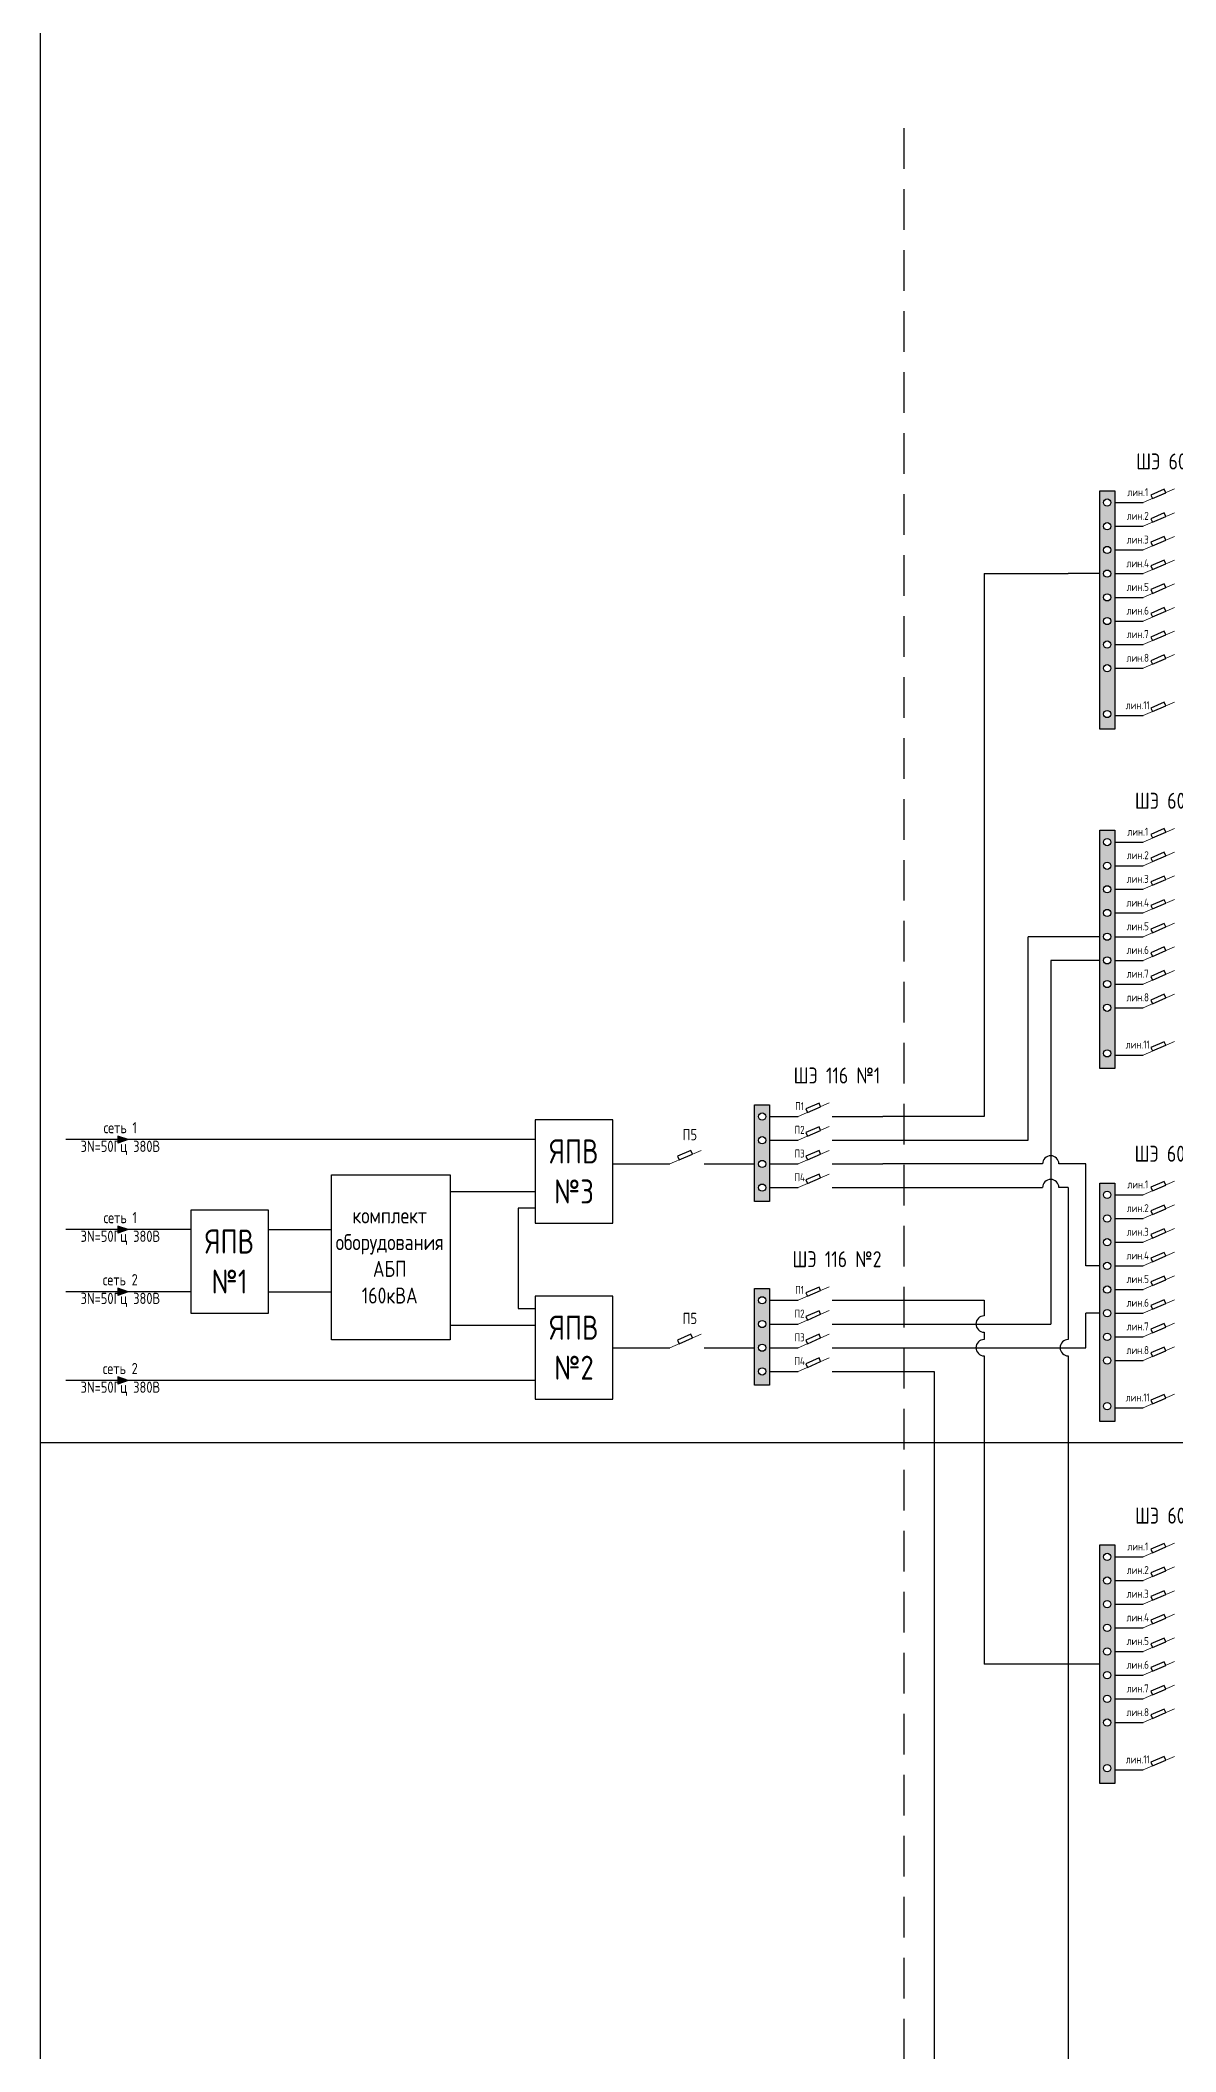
# Model space of a CAD drawing. Header units: millimetres. Extents: x 467 to 777, y 582 to 887.
# Drawn here: x 467.3 to 538.3, y 645.1 to 770.8 of the extents above; entities that cross this region are included whole.
import ezdxf

# ---------------------------------------------------------------- set-up
doc = ezdxf.new("R2010")
doc.units = ezdxf.units.MM
doc.header["$LTSCALE"] = 0.1
doc.linetypes.add('DASHEDX2', pattern=[38.1, 25.4, -12.7])
doc.layers.add('Уровень1', color=7, linetype='Continuous', plot=False)

msp = doc.modelspace()

# ---------------------------------------------------------------- hatches: boundary and pattern name
h = msp.add_hatch(color=256)
h.paths.add_polyline_path([(534.5, 742.61), (533.57, 742.61), (533.57, 727.71), (534.5, 727.71)])
h.paths.add_polyline_path([(534.26, 733, -1), (533.81, 733, -1)], flags=16)
h.paths.add_polyline_path([(533.81, 734.47, -1), (534.26, 734.47, -1)], flags=16)
h.paths.add_polyline_path([(534.26, 731.52, -1), (533.81, 731.52, -1)], flags=16)
h.paths.add_polyline_path([(533.81, 735.95, -1), (534.26, 735.95, -1)], flags=16)
h.paths.add_polyline_path([(533.81, 737.43, -1), (534.26, 737.43, -1)], flags=16)
h.paths.add_polyline_path([(534.26, 728.66, -1), (533.81, 728.66, -1)], flags=16)
h.paths.add_polyline_path([(533.81, 738.91, -1), (534.26, 738.91, -1)], flags=16)
h.paths.add_polyline_path([(533.81, 740.39, -1), (534.26, 740.39, -1)], flags=16)
h.paths.add_polyline_path([(533.81, 741.87, -1), (534.26, 741.87, -1)], flags=16)
h = msp.add_hatch(color=256)
h.paths.add_polyline_path([(534.5, 721.41), (533.57, 721.41), (533.57, 706.51), (534.5, 706.51)])
h.paths.add_polyline_path([(534.26, 711.79, -1), (533.81, 711.79, -1)], flags=16)
h.paths.add_polyline_path([(533.81, 713.27, -1), (534.26, 713.27, -1)], flags=16)
h.paths.add_polyline_path([(534.26, 710.31, -1), (533.81, 710.31, -1)], flags=16)
h.paths.add_polyline_path([(533.81, 714.75, -1), (534.26, 714.75, -1)], flags=16)
h.paths.add_polyline_path([(533.81, 716.23, -1), (534.26, 716.23, -1)], flags=16)
h.paths.add_polyline_path([(534.26, 707.46, -1), (533.81, 707.46, -1)], flags=16)
h.paths.add_polyline_path([(533.81, 717.71, -1), (534.26, 717.71, -1)], flags=16)
h.paths.add_polyline_path([(533.81, 719.18, -1), (534.26, 719.18, -1)], flags=16)
h.paths.add_polyline_path([(533.81, 720.66, -1), (534.26, 720.66, -1)], flags=16)
h = msp.add_hatch(color=256)
h.paths.add_polyline_path([(512.92, 704.25), (511.99, 704.25), (511.99, 698.21), (512.92, 698.21)])
h.paths.add_polyline_path([(512.23, 703.51, -1), (512.69, 703.51, -1)], flags=16)
h.paths.add_polyline_path([(512.69, 702.03, -1), (512.23, 702.03, -1)], flags=16)
h.paths.add_polyline_path([(512.69, 700.55, -1), (512.23, 700.55, -1)], flags=16)
h.paths.add_polyline_path([(512.69, 699.07, -1), (512.23, 699.07, -1)], flags=16)
h = msp.add_hatch(color=256)
h.paths.add_polyline_path([(472.19, 702.29), (472.19, 702.07), (472.84, 702.07)])
h.paths.add_polyline_path([(472.84, 702.07), (472.19, 702.07), (472.19, 701.85)])
h = msp.add_hatch(color=256)
h.paths.add_polyline_path([(534.5, 699.36), (533.57, 699.36), (533.57, 684.46), (534.5, 684.46)])
h.paths.add_polyline_path([(534.26, 689.75, -1), (533.81, 689.75, -1)], flags=16)
h.paths.add_polyline_path([(533.81, 691.23, -1), (534.26, 691.23, -1)], flags=16)
h.paths.add_polyline_path([(534.26, 688.27, -1), (533.81, 688.27, -1)], flags=16)
h.paths.add_polyline_path([(533.81, 692.7, -1), (534.26, 692.7, -1)], flags=16)
h.paths.add_polyline_path([(533.81, 694.18, -1), (534.26, 694.18, -1)], flags=16)
h.paths.add_polyline_path([(534.26, 685.42, -1), (533.81, 685.42, -1)], flags=16)
h.paths.add_polyline_path([(533.81, 695.66, -1), (534.26, 695.66, -1)], flags=16)
h.paths.add_polyline_path([(533.81, 697.14, -1), (534.26, 697.14, -1)], flags=16)
h.paths.add_polyline_path([(533.81, 698.62, -1), (534.26, 698.62, -1)], flags=16)
h = msp.add_hatch(color=256)
h.paths.add_polyline_path([(472.19, 696.67), (472.19, 696.45), (472.84, 696.45)])
h.paths.add_polyline_path([(472.84, 696.45), (472.19, 696.45), (472.19, 696.23)])
h = msp.add_hatch(color=256)
h.paths.add_polyline_path([(472.19, 692.78), (472.19, 692.56), (472.84, 692.56)])
h.paths.add_polyline_path([(472.84, 692.56), (472.19, 692.56), (472.19, 692.34)])
h = msp.add_hatch(color=256)
h.paths.add_polyline_path([(512.92, 692.77), (511.99, 692.77), (511.99, 686.73), (512.92, 686.73)])
h.paths.add_polyline_path([(512.69, 692.03, -1), (512.23, 692.03, -1)], flags=16)
h.paths.add_polyline_path([(512.69, 690.55, -1), (512.23, 690.55, -1)], flags=16)
h.paths.add_polyline_path([(512.69, 689.07, -1), (512.23, 689.07, -1)], flags=16)
h.paths.add_polyline_path([(512.69, 687.59, -1), (512.23, 687.59, -1)], flags=16)
h = msp.add_hatch(color=256)
h.paths.add_polyline_path([(472.19, 687.24), (472.19, 687.02), (472.84, 687.02)])
h.paths.add_polyline_path([(472.84, 687.02), (472.19, 687.02), (472.19, 686.8)])
h = msp.add_hatch(color=256)
h.paths.add_polyline_path([(534.5, 676.75), (533.57, 676.75), (533.57, 661.85), (534.5, 661.85)])
h.paths.add_polyline_path([(534.26, 667.13, -1), (533.81, 667.13, -1)], flags=16)
h.paths.add_polyline_path([(533.81, 668.61, -1), (534.26, 668.61, -1)], flags=16)
h.paths.add_polyline_path([(534.26, 665.65, -1), (533.81, 665.65, -1)], flags=16)
h.paths.add_polyline_path([(533.81, 670.09, -1), (534.26, 670.09, -1)], flags=16)
h.paths.add_polyline_path([(533.81, 671.57, -1), (534.26, 671.57, -1)], flags=16)
h.paths.add_polyline_path([(534.26, 662.8, -1), (533.81, 662.8, -1)], flags=16)
h.paths.add_polyline_path([(533.81, 673.05, -1), (534.26, 673.05, -1)], flags=16)
h.paths.add_polyline_path([(533.81, 674.52, -1), (534.26, 674.52, -1)], flags=16)
h.paths.add_polyline_path([(533.81, 676, -1), (534.26, 676, -1)], flags=16)

# ---------------------------------------------------------------- linework, layer by layer
at = {"linetype": 'DASHEDX2'}
msp.add_line((521.31, 765.26), (521.31, 590.14), dxfattribs=at)
for p, q in [((534.5, 741.87), (536.28, 741.87)), ((534.5, 740.39), (536.28, 740.39)), ((534.5, 738.91), (536.28, 738.91)), ((526.34, 737.43), (531.6, 737.43)), ((526.34, 737.43), (526.34, 703.51)), ((533.57, 737.43), (531.6, 737.43)), ((534.5, 737.43), (536.28, 737.43)), ((534.5, 735.95), (536.28, 735.95)), ((534.5, 734.47), (536.28, 734.47)), ((534.5, 733), (536.28, 733)), ((534.5, 731.52), (536.28, 731.52)), ((534.5, 728.56), (536.28, 728.56)), ((534.5, 720.66), (536.28, 720.66)), ((534.5, 719.18), (536.28, 719.18)), ((534.5, 717.71), (536.28, 717.71)), ((534.5, 716.23), (536.28, 716.23)), ((533.57, 714.75), (529.1, 714.75)), ((529.1, 702.03), (529.1, 714.75)), ((534.5, 714.75), (536.28, 714.75)), ((533.57, 713.27), (530.5, 713.27)), ((530.5, 713.27), (530.5, 690.55)), ((534.5, 713.27), (536.28, 713.27)), ((534.5, 711.79), (536.28, 711.79)), ((534.5, 710.31), (536.28, 710.31)), ((534.5, 707.35), (536.28, 707.35)), ((512.92, 703.51), (514.71, 703.51)), ((516.84, 703.51), (520, 703.51)), ((526.34, 703.51), (520, 703.51)), ((498.28, 702.07), (468.93, 702.07)), ((472.84, 702.07), (472.19, 702.29)), ((472.19, 702.29), (472.19, 701.85)), ((472.84, 702.07), (472.19, 701.85)), ((512.92, 702.03), (514.71, 702.03)), ((516.84, 702.03), (529.1, 702.03)), ((503.13, 700.55), (506.7, 700.55)), ((508.83, 700.55), (511.99, 700.55)), ((512.92, 700.55), (514.71, 700.55)), ((516.84, 700.55), (520, 700.55)), ((529.99, 700.55), (520, 700.55)), ((532.7, 700.55), (531.01, 700.55)), ((532.7, 694.18), (532.7, 700.55)), ((492.97, 698.83), (498.28, 698.83)), ((512.92, 699.07), (514.71, 699.07)), ((516.84, 699.07), (529.99, 699.07)), ((531.6, 699.07), (531.01, 699.07)), ((531.6, 699.07), (531.6, 689.58)), ((498.28, 697.79), (497.22, 697.79)), ((497.22, 697.79), (497.22, 691.51)), ((534.5, 698.62), (536.28, 698.62)), ((476.74, 696.45), (468.93, 696.45)), ((472.84, 696.45), (472.19, 696.67)), ((472.19, 696.67), (472.19, 696.23)), ((472.84, 696.45), (472.19, 696.23)), ((481.6, 696.45), (485.54, 696.45)), ((534.5, 697.14), (536.28, 697.14)), ((534.5, 695.66), (536.28, 695.66)), ((533.57, 694.18), (532.7, 694.18)), ((534.5, 694.18), (536.28, 694.18)), ((476.74, 692.56), (468.93, 692.56)), ((472.84, 692.56), (472.19, 692.78)), ((472.19, 692.78), (472.19, 692.34)), ((472.84, 692.56), (472.19, 692.34)), ((481.6, 692.56), (485.54, 692.56)), ((534.5, 692.7), (536.28, 692.7)), ((497.22, 691.51), (498.28, 691.51)), ((512.92, 692.03), (514.71, 692.03)), ((516.84, 692.03), (520, 692.03)), ((520, 692.03), (526.34, 692.03)), ((526.34, 692.03), (526.34, 691.06)), ((533.57, 691.23), (532.7, 691.23)), ((532.7, 689.07), (532.7, 691.23)), ((534.5, 691.23), (536.28, 691.23)), ((492.97, 690.47), (498.28, 690.47)), ((512.92, 690.55), (514.71, 690.55)), ((516.84, 690.55), (530.5, 690.55)), ((526.34, 690.04), (526.34, 689.58)), ((503.13, 689.07), (506.7, 689.07)), ((508.83, 689.07), (511.99, 689.07)), ((512.92, 689.07), (514.71, 689.07)), ((516.84, 689.07), (532.7, 689.07)), ((534.5, 689.75), (536.28, 689.75)), ((512.92, 687.59), (514.71, 687.59)), ((516.84, 687.59), (523.21, 687.59)), ((523.21, 687.59), (523.21, 609.42)), ((526.34, 688.56), (526.34, 669.3)), ((531.6, 688.56), (531.6, 607.94)), ((534.5, 688.27), (536.28, 688.27)), ((498.28, 687.02), (468.93, 687.02)), ((472.84, 687.02), (472.19, 687.24)), ((472.19, 687.24), (472.19, 686.8)), ((472.84, 687.02), (472.19, 686.8)), ((534.5, 685.31), (536.28, 685.31)), ((534.5, 676), (536.28, 676)), ((534.5, 674.52), (536.28, 674.52)), ((534.5, 673.05), (536.28, 673.05)), ((534.5, 671.57), (536.28, 671.57)), ((534.5, 670.09), (536.28, 670.09)), ((533.57, 669.3), (526.34, 669.3)), ((534.5, 668.61), (536.28, 668.61)), ((534.5, 667.13), (536.28, 667.13)), ((534.5, 665.65), (536.28, 665.65)), ((534.5, 662.69), (536.28, 662.69))]:
    msp.add_line(p, q)
at = {"lineweight": 15}
for p, q in [((536.28, 741.87), (538.23, 742.72)), ((536.28, 740.39), (538.23, 741.24)), ((536.28, 738.91), (538.23, 739.76)), ((536.28, 737.43), (538.23, 738.28)), ((536.28, 735.95), (538.23, 736.8)), ((536.28, 734.47), (538.23, 735.32)), ((536.28, 733), (538.23, 733.84)), ((536.28, 731.52), (538.23, 732.37)), ((536.28, 728.56), (538.23, 729.41)), ((536.28, 720.66), (538.23, 721.51)), ((536.28, 719.18), (538.23, 720.03)), ((536.28, 717.71), (538.23, 718.55)), ((536.28, 716.23), (538.23, 717.08)), ((536.28, 714.75), (538.23, 715.6)), ((536.28, 713.27), (538.23, 714.12)), ((536.28, 711.79), (538.23, 712.64)), ((536.28, 710.31), (538.23, 711.16)), ((536.28, 707.35), (538.23, 708.2)), ((514.71, 703.51), (516.66, 704.36)), ((514.71, 702.03), (516.66, 702.88)), ((506.7, 700.55), (508.65, 701.4)), ((514.71, 700.55), (516.66, 701.4)), ((514.71, 699.07), (516.66, 699.92)), ((536.28, 698.62), (538.23, 699.47)), ((536.28, 697.14), (538.23, 697.99)), ((536.28, 695.66), (538.23, 696.51)), ((536.28, 694.18), (538.23, 695.03)), ((514.71, 692.03), (516.66, 692.88)), ((536.28, 692.7), (538.23, 693.55)), ((514.71, 690.55), (516.66, 691.4)), ((536.28, 691.23), (538.23, 692.07)), ((536.28, 689.75), (538.23, 690.6)), ((506.7, 689.07), (508.65, 689.92)), ((514.71, 689.07), (516.66, 689.92)), ((536.28, 688.27), (538.23, 689.12)), ((514.71, 687.59), (516.66, 688.44)), ((536.28, 685.31), (538.23, 686.16)), ((536.28, 676), (538.23, 676.85)), ((536.28, 674.52), (538.23, 675.37)), ((536.28, 673.05), (538.23, 673.89)), ((536.28, 671.57), (538.23, 672.42)), ((536.28, 670.09), (538.23, 670.94)), ((536.28, 668.61), (538.23, 669.46)), ((536.28, 667.13), (538.23, 667.98)), ((536.28, 665.65), (538.23, 666.5)), ((536.28, 662.69), (538.23, 663.54))]:
    msp.add_line(p, q, dxfattribs=at)
for points in [[(533.57, 742.61), (534.5, 742.61), (534.5, 727.71), (533.57, 727.71)], [(536.86, 742.12), (537.69, 742.48), (537.59, 742.7), (536.76, 742.34)], [(536.86, 740.64), (537.69, 741), (537.59, 741.23), (536.76, 740.86)], [(536.86, 739.16), (537.69, 739.52), (537.59, 739.75), (536.76, 739.39)], [(536.86, 737.68), (537.69, 738.04), (537.59, 738.27), (536.76, 737.91)], [(536.86, 736.2), (537.69, 736.57), (537.59, 736.79), (536.76, 736.43)], [(536.86, 734.73), (537.69, 735.09), (537.59, 735.31), (536.76, 734.95)], [(536.86, 733.25), (537.69, 733.61), (537.59, 733.83), (536.76, 733.47)], [(536.86, 731.77), (537.69, 732.13), (537.59, 732.35), (536.76, 731.99)], [(536.86, 728.81), (537.69, 729.17), (537.59, 729.4), (536.76, 729.03)], [(533.57, 721.41), (534.5, 721.41), (534.5, 706.51), (533.57, 706.51)], [(536.86, 720.92), (537.69, 721.28), (537.59, 721.5), (536.76, 721.14)], [(536.86, 719.44), (537.69, 719.8), (537.59, 720.02), (536.76, 719.66)], [(536.86, 717.96), (537.69, 718.32), (537.59, 718.54), (536.76, 718.18)], [(536.86, 716.48), (537.69, 716.84), (537.59, 717.06), (536.76, 716.7)], [(536.86, 715), (537.69, 715.36), (537.59, 715.58), (536.76, 715.22)], [(536.86, 713.52), (537.69, 713.88), (537.59, 714.11), (536.76, 713.74)], [(536.86, 712.04), (537.69, 712.4), (537.59, 712.63), (536.76, 712.27)], [(536.86, 710.56), (537.69, 710.93), (537.59, 711.15), (536.76, 710.79)], [(536.86, 707.61), (537.69, 707.97), (537.59, 708.19), (536.76, 707.83)], [(511.99, 704.25), (512.92, 704.25), (512.92, 698.21), (511.99, 698.21)], [(515.29, 703.76), (516.12, 704.12), (516.02, 704.35), (515.19, 703.99)], [(503.13, 703.3), (498.28, 703.3), (498.28, 696.86), (503.13, 696.86)], [(515.29, 702.28), (516.12, 702.64), (516.02, 702.87), (515.19, 702.51)], [(507.28, 700.8), (508.11, 701.17), (508.01, 701.39), (507.18, 701.03)], [(515.29, 700.8), (516.12, 701.17), (516.02, 701.39), (515.19, 701.03)], [(485.54, 699.87), (492.97, 699.87), (492.97, 689.56), (485.54, 689.56)], [(515.29, 699.33), (516.12, 699.69), (516.02, 699.91), (515.19, 699.55)], [(533.57, 699.36), (534.5, 699.36), (534.5, 684.46), (533.57, 684.46)], [(536.86, 698.87), (537.69, 699.23), (537.59, 699.46), (536.76, 699.1)], [(481.6, 697.67), (476.74, 697.67), (476.74, 691.23), (481.6, 691.23)], [(536.86, 697.39), (537.69, 697.75), (537.59, 697.98), (536.76, 697.62)], [(536.86, 695.91), (537.69, 696.28), (537.59, 696.5), (536.76, 696.14)], [(536.86, 694.44), (537.69, 694.8), (537.59, 695.02), (536.76, 694.66)], [(511.99, 692.77), (512.92, 692.77), (512.92, 686.73), (511.99, 686.73)], [(515.29, 692.28), (516.12, 692.64), (516.02, 692.86), (515.19, 692.5)], [(536.86, 692.96), (537.69, 693.32), (537.59, 693.54), (536.76, 693.18)], [(503.13, 692.29), (498.28, 692.29), (498.28, 685.85), (503.13, 685.85)], [(515.29, 690.8), (516.12, 691.16), (516.02, 691.38), (515.19, 691.02)], [(536.86, 691.48), (537.69, 691.84), (537.59, 692.06), (536.76, 691.7)], [(536.86, 690), (537.69, 690.36), (537.59, 690.58), (536.76, 690.22)], [(507.28, 689.32), (508.11, 689.68), (508.01, 689.91), (507.18, 689.54)], [(515.29, 689.32), (516.12, 689.68), (516.02, 689.91), (515.19, 689.54)], [(536.86, 688.52), (537.69, 688.88), (537.59, 689.1), (536.76, 688.74)], [(515.29, 687.84), (516.12, 688.2), (516.02, 688.43), (515.19, 688.07)], [(536.86, 685.56), (537.69, 685.92), (537.59, 686.15), (536.76, 685.79)], [(533.57, 676.75), (534.5, 676.75), (534.5, 661.85), (533.57, 661.85)], [(536.86, 676.26), (537.69, 676.62), (537.59, 676.84), (536.76, 676.48)], [(536.86, 674.78), (537.69, 675.14), (537.59, 675.36), (536.76, 675)], [(536.86, 673.3), (537.69, 673.66), (537.59, 673.88), (536.76, 673.52)], [(536.86, 671.82), (537.69, 672.18), (537.59, 672.4), (536.76, 672.04)], [(536.86, 670.34), (537.69, 670.7), (537.59, 670.92), (536.76, 670.56)], [(536.86, 668.86), (537.69, 669.22), (537.59, 669.45), (536.76, 669.08)], [(536.86, 667.38), (537.69, 667.74), (537.59, 667.97), (536.76, 667.61)], [(536.86, 665.9), (537.69, 666.27), (537.59, 666.49), (536.76, 666.13)], [(536.86, 662.95), (537.69, 663.31), (537.59, 663.53), (536.76, 663.17)]]:
    msp.add_lwpolyline(points, close=True)
for centre in [(534.03, 741.87), (534.03, 740.39), (534.03, 738.91), (534.03, 737.43), (534.03, 735.95), (534.03, 734.47), (534.03, 733), (534.03, 731.52), (534.03, 728.66), (534.03, 720.66), (534.03, 719.18), (534.03, 717.71), (534.03, 716.23), (534.03, 714.75), (534.03, 713.27), (534.03, 711.79), (534.03, 710.31), (534.03, 707.46), (512.46, 703.51), (512.46, 702.03), (512.46, 700.55), (512.46, 699.07), (534.03, 698.62), (534.03, 697.14), (534.03, 695.66), (534.03, 694.18), (534.03, 692.7), (512.46, 692.03), (534.03, 691.23), (512.46, 690.55), (534.03, 689.75), (512.46, 689.07), (512.46, 687.59), (534.03, 688.27), (534.03, 685.42), (534.03, 676), (534.03, 674.52), (534.03, 673.05), (534.03, 671.57), (534.03, 670.09), (534.03, 668.61), (534.03, 667.13), (534.03, 665.65), (534.03, 662.8)]:
    msp.add_circle(centre, 0.226)
for centre, start, end in [((530.5, 700.55), 0, 180), ((530.5, 699.07), 0, 180), ((526.34, 690.55), 90, 270), ((526.34, 689.07), 90, 270), ((531.6, 689.07), 90, 270)]:
    msp.add_arc(centre, 0.511, start, end)
at = {"layer": 'Уровень1'}
msp.add_line((653.25, 683.13), (467.33, 683.13), dxfattribs=at)
msp.add_lwpolyline([(467.33, 581.59), (653.25, 581.59), (653.25, 784.66), (467.33, 784.66)], close=True, dxfattribs=at)

# ---------------------------------------------------------------- texts
at = {"attachment_point": 5}
for s, insert, char_height, width in [('{\\fGOST|b0|i0|c204|p34;ШЭ 603 №1}', (538.71, 744.44), 1, 9.6853), ('{\\fGOST|b0|i0|c204|p34;лин.1}', (535.94, 742.52), 0.5, 8.1445), ('{\\fGOST|b0|i0|c204|p34;лин.2}', (535.94, 741.04), 0.5, 8.1445), ('{\\fGOST|b0|i0|c204|p34;лин.3}', (535.94, 739.56), 0.5, 8.1445), ('{\\fGOST|b0|i0|c204|p34;лин.4}', (535.94, 738.08), 0.5, 8.1445), ('{\\fGOST|b0|i0|c204|p34;лин.5}', (535.94, 736.6), 0.5, 8.1445), ('{\\fGOST|b0|i0|c204|p34;лин.6}', (535.94, 735.12), 0.5, 8.1445), ('{\\fGOST|b0|i0|c204|p34;лин.7}', (535.94, 733.65), 0.5, 8.1445), ('{\\fGOST|b0|i0|c204|p34;лин.8}', (535.94, 732.17), 0.5, 8.1445), ('{\\fGOST|b0|i0|c204|p34;лин.11}', (535.94, 729.21), 0.5, 8.1445), ('{\\fGOST|b0|i0|c204|p34;ШЭ 603 №3}', (538.71, 723.24), 1, 9.6853), ('{\\fGOST|b0|i0|c204|p34;лин.1}', (535.94, 721.31), 0.5, 8.1445), ('{\\fGOST|b0|i0|c204|p34;лин.2}', (535.94, 719.84), 0.5, 8.1445), ('{\\fGOST|b0|i0|c204|p34;лин.3}', (535.94, 718.36), 0.5, 8.1445), ('{\\fGOST|b0|i0|c204|p34;лин.4}', (535.94, 716.88), 0.5, 8.1445), ('{\\fGOST|b0|i0|c204|p34;лин.5}', (535.94, 715.4), 0.5, 8.1445), ('{\\fGOST|b0|i0|c204|p34;лин.6}', (535.94, 713.92), 0.5, 8.1445), ('{\\fGOST|b0|i0|c204|p34;лин.7}', (535.94, 712.44), 0.5, 8.1445), ('{\\fGOST|b0|i0|c204|p34;лин.8}', (535.94, 710.96), 0.5, 8.1445), ('{\\fGOST|b0|i0|c204|p34;лин.11}', (535.94, 708.01), 0.5, 8.1445), ('{\\fGOST|b0|i0|c204|p34;ШЭ 116 №1}', (517.14, 706.08), 1, 9.6853), ('{\\fGOST|b0|i0|c204|p34;П1}', (514.8, 704.16), 0.5, 8.1445), ('{\\fGOST|b0|i0|c204|p34;сеть 1\\P3N=50Гц 380В}', (472.34, 702.14), 0.7, 8.1445), ('{\\fGOST|b0|i0|c204|p34;П5}', (507.94, 702.38), 0.7, 8.1445), ('{\\fGOST|b0|i0|c204|p34;П2}', (514.8, 702.68), 0.5, 8.1445), ('{\\fGOST|b0|i0|c204|p34;ЯПВ №3}', (500.7, 700.08), 1.5, 4.8529), ('{\\fGOST|b0|i0|c204|p34;П3}', (514.8, 701.2), 0.5, 8.1445), ('{\\fGOST|b0|i0|c204|p34;ШЭ 603 №4}', (538.71, 701.19), 1, 9.6853), ('{\\fGOST|b0|i0|c204|p34;П4}', (514.8, 699.72), 0.5, 8.1445), ('{\\fGOST|b0|i0|c204|p34;лин.1}', (535.94, 699.27), 0.5, 8.1445), ('{\\fGOST|b0|i0|c204|p34;сеть 1\\P3N=50Гц 380В}', (472.34, 696.52), 0.7, 8.1445), ('{\\fGOST|b0|i0|c204|p34;комплект оборудования АБП 160кВА}', (489.18, 694.83), 1, 4.8529), ('{\\fGOST|b0|i0|c204|p34;лин.2}', (535.94, 697.79), 0.5, 8.1445), ('{\\fGOST|b0|i0|c204|p34;ЯПВ №1}', (479.17, 694.45), 1.5, 4.8529), ('{\\fGOST|b0|i0|c204|p34;лин.3}', (535.94, 696.31), 0.5, 8.1445), ('{\\fGOST|b0|i0|c204|p34;ШЭ 116 №2}', (517.14, 694.6), 1, 9.6853), ('{\\fGOST|b0|i0|c204|p34;лин.4}', (535.94, 694.83), 0.5, 8.1445), ('{\\fGOST|b0|i0|c204|p34;сеть 2\\P3N=50Гц 380В}', (472.34, 692.64), 0.7, 8.1445), ('{\\fGOST|b0|i0|c204|p34;П1}', (514.8, 692.68), 0.5, 8.1445), ('{\\fGOST|b0|i0|c204|p34;лин.5}', (535.94, 693.36), 0.5, 8.1445), ('{\\fGOST|b0|i0|c204|p34;П5}', (507.94, 690.9), 0.7, 8.1445), ('{\\fGOST|b0|i0|c204|p34;П2}', (514.8, 691.2), 0.5, 8.1445), ('{\\fGOST|b0|i0|c204|p34;лин.6}', (535.94, 691.88), 0.5, 8.1445), ('{\\fGOST|b0|i0|c204|p34;ЯПВ №2}', (500.7, 689.07), 1.5, 4.8529), ('{\\fGOST|b0|i0|c204|p34;П3}', (514.8, 689.72), 0.5, 8.1445), ('{\\fGOST|b0|i0|c204|p34;лин.7}', (535.94, 690.4), 0.5, 8.1445), ('{\\fGOST|b0|i0|c204|p34;лин.8}', (535.94, 688.92), 0.5, 8.1445), ('{\\fGOST|b0|i0|c204|p34;сеть 2\\P3N=50Гц 380В}', (472.34, 687.09), 0.7, 8.1445), ('{\\fGOST|b0|i0|c204|p34;П4}', (514.8, 688.24), 0.5, 8.1445), ('{\\fGOST|b0|i0|c204|p34;лин.11}', (535.94, 685.96), 0.5, 8.1445), ('{\\fGOST|b0|i0|c204|p34;ШЭ 603 №2}', (538.71, 678.58), 1, 9.6853), ('{\\fGOST|b0|i0|c204|p34;лин.1}', (535.94, 676.65), 0.5, 8.1445), ('{\\fGOST|b0|i0|c204|p34;лин.2}', (535.94, 675.18), 0.5, 8.1445), ('{\\fGOST|b0|i0|c204|p34;лин.3}', (535.94, 673.7), 0.5, 8.1445), ('{\\fGOST|b0|i0|c204|p34;лин.4}', (535.94, 672.22), 0.5, 8.1445), ('{\\fGOST|b0|i0|c204|p34;лин.5}', (535.94, 670.74), 0.5, 8.1445), ('{\\fGOST|b0|i0|c204|p34;лин.6}', (535.94, 669.26), 0.5, 8.1445), ('{\\fGOST|b0|i0|c204|p34;лин.7}', (535.94, 667.78), 0.5, 8.1445), ('{\\fGOST|b0|i0|c204|p34;лин.8}', (535.94, 666.3), 0.5, 8.1445), ('{\\fGOST|b0|i0|c204|p34;лин.11}', (535.94, 663.35), 0.5, 8.1445)]:
    msp.add_mtext(s, dxfattribs=dict(at, insert=insert, char_height=char_height, width=width))

doc.saveas('drawing.dxf')
